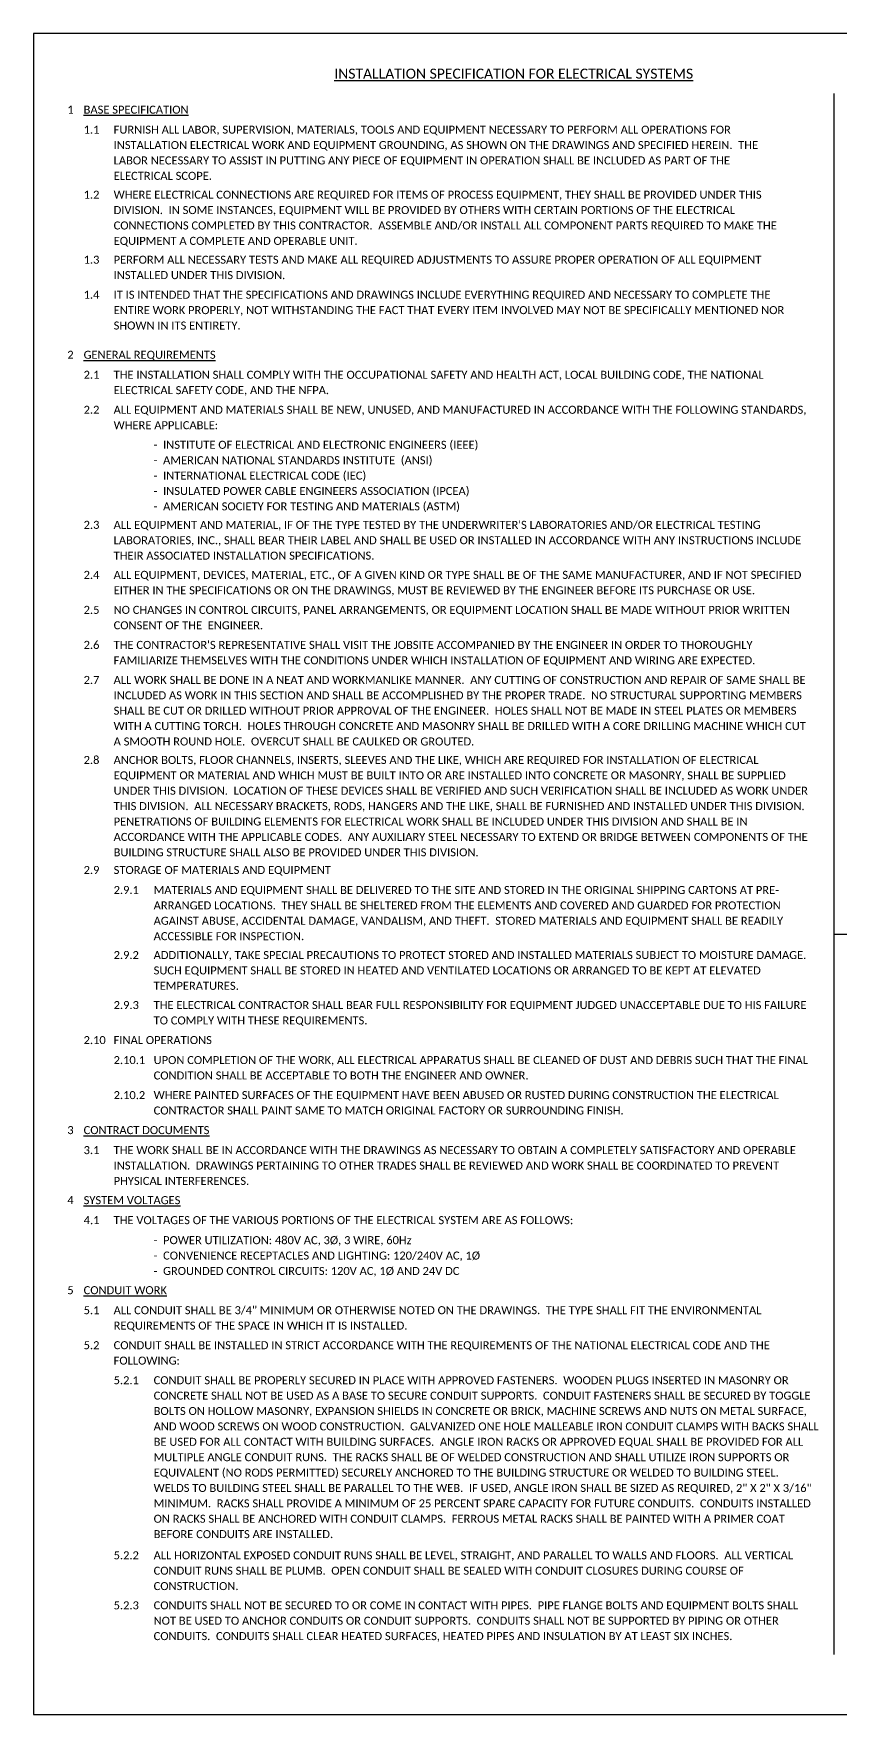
# Model space of a CAD drawing. Header units: inches. Extents: x 0 to 316, y -1 to 150.
# Drawn here: x 93 to 103.08, y 0 to 21 of the extents above; entities that cross this region are included whole.
import ezdxf
from ezdxf.enums import TextEntityAlignment as Align

# ---------------------------------------------------------------- set-up
doc = ezdxf.new("R2010")
doc.units = ezdxf.units.IN
doc.header["$MEASUREMENT"] = 0
doc.styles.add('Calibri', font='calibri.ttf')

msp = doc.modelspace()

# ---------------------------------------------------------------- linework, layer by layer
at = {"ltscale": 0.25}
msp.add_line((103, 20.25), (103, 0.75), dxfattribs=at)
msp.add_line((103, 9.75), (122.5, 9.75))
msp.add_lwpolyline([(93, 0), (123, 0), (123, 21), (93, 21)], close=True, dxfattribs=at)

# ---------------------------------------------------------------- texts
at = {"style": 'Calibri'}
msp.add_text('%%UINSTALLATION SPECIFICATION FOR ELECTRICAL SYSTEMS', height=0.125, dxfattribs=at).set_placement((99, 20.5), align=Align.MIDDLE_CENTER)
for s, p in [('1', (93.5, 20)), ('2', (93.5, 16.9375)), ('3', (93.5, 7.25)), ('4', (93.5, 6.375)), ('5', (93.5, 5.25))]:
    msp.add_text(s, height=0.1, dxfattribs=at).set_placement(p, align=Align.RIGHT)
for s, p in [('%%UBASE SPECIFICATION', (93.625, 20)), ('1.1', (93.625, 19.75)), ('FURNISH ALL LABOR, SUPERVISION, MATERIALS, TOOLS AND EQUIPMENT NECESSARY TO PERFORM ALL OPERATIONS FOR', (94, 19.75)), ('INSTALLATION ELECTRICAL WORK AND EQUIPMENT GROUNDING, AS SHOWN ON THE DRAWINGS AND SPECIFIED HEREIN.  THE', (94, 19.55769)), ('LABOR NECESSARY TO ASSIST IN PUTTING ANY PIECE OF EQUIPMENT IN OPERATION SHALL BE INCLUDED AS PART OF THE', (94, 19.36538)), ('ELECTRICAL SCOPE.', (94, 19.17308)), ('1.2', (93.625, 18.9375)), ('WHERE ELECTRICAL CONNECTIONS ARE REQUIRED FOR ITEMS OF PROCESS EQUIPMENT, THEY SHALL BE PROVIDED UNDER THIS', (94, 18.9375)), ('DIVISION.  IN SOME INSTANCES, EQUIPMENT WILL BE PROVIDED BY OTHERS WITH CERTAIN PORTIONS OF THE ELECTRICAL ', (94, 18.74519)), ('CONNECTIONS COMPLETED BY THIS CONTRACTOR.  ASSEMBLE AND/OR INSTALL ALL COMPONENT PARTS REQUIRED TO MAKE THE', (94, 18.55288)), ('EQUIPMENT A COMPLETE AND OPERABLE UNIT.', (94, 18.36058)), ('1.3', (93.625, 18.125)), ('PERFORM ALL NECESSARY TESTS AND MAKE ALL REQUIRED ADJUSTMENTS TO ASSURE PROPER OPERATION OF ALL EQUIPMENT', (94, 18.125)), ('INSTALLED UNDER THIS DIVISION.', (94, 17.93269)), ('1.4', (93.625, 17.6875)), ('IT IS INTENDED THAT THE SPECIFICATIONS AND DRAWINGS INCLUDE EVERYTHING REQUIRED AND NECESSARY TO COMPLETE THE ', (94, 17.6875)), ('ENTIRE WORK PROPERLY, NOT WITHSTANDING THE FACT THAT EVERY ITEM INVOLVED MAY NOT BE SPECIFICALLY MENTIONED NOR ', (94, 17.49519)), ('SHOWN IN ITS ENTIRETY. ', (94, 17.30288)), ('%%UGENERAL REQUIREMENTS', (93.625, 16.9375)), ('2.1', (93.625, 16.6875)), ('THE INSTALLATION SHALL COMPLY WITH THE OCCUPATIONAL SAFETY AND HEALTH ACT, LOCAL BUILDING CODE, THE NATIONAL ', (94, 16.6875)), ('ELECTRICAL SAFETY CODE, AND THE NFPA.', (94, 16.49519)), ('2.2', (93.625, 16.25)), ('ALL EQUIPMENT AND MATERIALS SHALL BE NEW, UNUSED, AND MANUFACTURED IN ACCORDANCE WITH THE FOLLOWING STANDARDS, ', (94, 16.25)), ('WHERE APPLICABLE:', (94, 16.05769)), ('-  INSTITUTE OF ELECTRICAL AND ELECTRONIC ENGINEERS (IEEE)', (94.5, 15.8125)), ('-  AMERICAN NATIONAL STANDARDS INSTITUTE  (ANSI)', (94.5, 15.62019)), ('-  INTERNATIONAL ELECTRICAL CODE (IEC)', (94.5, 15.42788)), ('-  INSULATED POWER CABLE ENGINEERS ASSOCIATION (IPCEA)', (94.5, 15.23558)), ('-  AMERICAN SOCIETY FOR TESTING AND MATERIALS (ASTM)', (94.5, 15.04327)), ('2.3', (93.625, 14.8125)), ("ALL EQUIPMENT AND MATERIAL, IF OF THE TYPE TESTED BY THE UNDERWRITER'S LABORATORIES AND/OR ELECTRICAL TESTING ", (94, 14.8125)), ('LABORATORIES, INC., SHALL BEAR THEIR LABEL AND SHALL BE USED OR INSTALLED IN ACCORDANCE WITH ANY INSTRUCTIONS INCLUDE', (94, 14.62019)), ('THEIR ASSOCIATED INSTALLATION SPECIFICATIONS.', (94, 14.42788)), ('2.4', (93.625, 14.1875)), ('ALL EQUIPMENT, DEVICES, MATERIAL, ETC., OF A GIVEN KIND OR TYPE SHALL BE OF THE SAME MANUFACTURER, AND IF NOT SPECIFIED ', (94, 14.1875)), ('EITHER IN THE SPECIFICATIONS OR ON THE DRAWINGS, MUST BE REVIEWED BY THE ENGINEER BEFORE ITS PURCHASE OR USE.', (94, 13.99519)), ('2.5', (93.625, 13.75)), ('CONSENT OF THE  ENGINEER.', (94, 13.55769)), ('NO CHANGES IN CONTROL CIRCUITS, PANEL ARRANGEMENTS, OR EQUIPMENT LOCATION SHALL BE MADE WITHOUT PRIOR WRITTEN ', (94, 13.75)), ('2.6', (93.625, 13.3125)), ("THE CONTRACTOR'S REPRESENTATIVE SHALL VISIT THE JOBSITE ACCOMPANIED BY THE ENGINEER IN ORDER TO THOROUGHLY ", (94, 13.3125)), ('FAMILIARIZE THEMSELVES WITH THE CONDITIONS UNDER WHICH INSTALLATION OF EQUIPMENT AND WIRING ARE EXPECTED.', (94, 13.12019)), ('2.7', (93.625, 12.875)), ('ALL WORK SHALL BE DONE IN A NEAT AND WORKMANLIKE MANNER.  ANY CUTTING OF CONSTRUCTION AND REPAIR OF SAME SHALL BE ', (94, 12.875)), ('INCLUDED AS WORK IN THIS SECTION AND SHALL BE ACCOMPLISHED BY THE PROPER TRADE.  NO STRUCTURAL SUPPORTING MEMBERS ', (94, 12.68269)), ('WITH A CUTTING TORCH.  HOLES THROUGH CONCRETE AND MASONRY SHALL BE DRILLED WITH A CORE DRILLING MACHINE WHICH CUT', (94, 12.29808)), ('SHALL BE CUT OR DRILLED WITHOUT PRIOR APPROVAL OF THE ENGINEER.  HOLES SHALL NOT BE MADE IN STEEL PLATES OR MEMBERS ', (94, 12.49038)), ('A SMOOTH ROUND HOLE.  OVERCUT SHALL BE CAULKED OR GROUTED.', (94, 12.10577)), ('2.8', (93.625, 11.875)), ('ANCHOR BOLTS, FLOOR CHANNELS, INSERTS, SLEEVES AND THE LIKE, WHICH ARE REQUIRED FOR INSTALLATION OF ELECTRICAL ', (94, 11.875)), ('EQUIPMENT OR MATERIAL AND WHICH MUST BE BUILT INTO OR ARE INSTALLED INTO CONCRETE OR MASONRY, SHALL BE SUPPLIED ', (94, 11.68269)), ('UNDER THIS DIVISION.  LOCATION OF THESE DEVICES SHALL BE VERIFIED AND SUCH VERIFICATION SHALL BE INCLUDED AS WORK UNDER ', (94, 11.49038)), ('THIS DIVISION.  ALL NECESSARY BRACKETS, RODS, HANGERS AND THE LIKE, SHALL BE FURNISHED AND INSTALLED UNDER THIS DIVISION.  ', (94, 11.29808)), ('PENETRATIONS OF BUILDING ELEMENTS FOR ELECTRICAL WORK SHALL BE INCLUDED UNDER THIS DIVISION AND SHALL BE IN ', (94, 11.10577)), ('ACCORDANCE WITH THE APPLICABLE CODES.  ANY AUXILIARY STEEL NECESSARY TO EXTEND OR BRIDGE BETWEEN COMPONENTS OF THE ', (94, 10.91346)), ('BUILDING STRUCTURE SHALL ALSO BE PROVIDED UNDER THIS DIVISION.', (94, 10.72115)), ('2.9', (93.625, 10.5)), ('STORAGE OF MATERIALS AND EQUIPMENT', (94, 10.5)), ('2.9.1', (94, 10.25)), ('MATERIALS AND EQUIPMENT SHALL BE DELIVERED TO THE SITE AND STORED IN THE ORIGINAL SHIPPING CARTONS AT PRE-', (94.5, 10.25)), ('ARRANGED LOCATIONS.  THEY SHALL BE SHELTERED FROM THE ELEMENTS AND COVERED AND GUARDED FOR PROTECTION ', (94.5, 10.05769)), ('AGAINST ABUSE, ACCIDENTAL DAMAGE, VANDALISM, AND THEFT.  STORED MATERIALS AND EQUIPMENT SHALL BE READILY ', (94.5, 9.86538)), ('ACCESSIBLE FOR INSPECTION.', (94.5, 9.67308)), ('2.9.2', (94, 9.4375)), ('ADDITIONALLY, TAKE SPECIAL PRECAUTIONS TO PROTECT STORED AND INSTALLED MATERIALS SUBJECT TO MOISTURE DAMAGE. ', (94.5, 9.4375)), ('SUCH EQUIPMENT SHALL BE STORED IN HEATED AND VENTILATED LOCATIONS OR ARRANGED TO BE KEPT AT ELEVATED', (94.5, 9.24519)), ('TEMPERATURES.', (94.5, 9.05288)), ('2.9.3', (94, 8.8125)), ('THE ELECTRICAL CONTRACTOR SHALL BEAR FULL RESPONSIBILITY FOR EQUIPMENT JUDGED UNACCEPTABLE DUE TO HIS FAILURE ', (94.5, 8.8125)), ('TO COMPLY WITH THESE REQUIREMENTS.', (94.5, 8.62019)), ('2.10', (93.625, 8.375)), ('FINAL OPERATIONS', (94, 8.375)), ('2.10.1', (94, 8.125)), ('UPON COMPLETION OF THE WORK, ALL ELECTRICAL APPARATUS SHALL BE CLEANED OF DUST AND DEBRIS SUCH THAT THE FINAL ', (94.5, 8.125)), ('CONDITION SHALL BE ACCEPTABLE TO BOTH THE ENGINEER AND OWNER.', (94.5, 7.93269)), ('2.10.2', (94, 7.6875)), ('WHERE PAINTED SURFACES OF THE EQUIPMENT HAVE BEEN ABUSED OR RUSTED DURING CONSTRUCTION THE ELECTRICAL ', (94.5, 7.6875)), ('CONTRACTOR SHALL PAINT SAME TO MATCH ORIGINAL FACTORY OR SURROUNDING FINISH.', (94.5, 7.49519)), ('%%UCONTRACT DOCUMENTS', (93.625, 7.25)), ('3.1', (93.625, 7)), ('THE WORK SHALL BE IN ACCORDANCE WITH THE DRAWINGS AS NECESSARY TO OBTAIN A COMPLETELY SATISFACTORY AND OPERABLE ', (94, 7)), ('INSTALLATION.  DRAWINGS PERTAINING TO OTHER TRADES SHALL BE REVIEWED AND WORK SHALL BE COORDINATED TO PREVENT ', (94, 6.80769)), ('PHYSICAL INTERFERENCES.', (94, 6.61538)), ('%%USYSTEM VOLTAGES', (93.625, 6.375)), ('4.1', (93.625, 6.125)), ('THE VOLTAGES OF THE VARIOUS PORTIONS OF THE ELECTRICAL SYSTEM ARE AS FOLLOWS:', (94, 6.125)), ('-  POWER UTILIZATION: 480V AC, 3%%C, 3 WIRE, 60Hz', (94.5, 5.875)), ('-  CONVENIENCE RECEPTACLES AND LIGHTING: 120/240V AC, 1%%C', (94.5, 5.68269)), ('-  GROUNDED CONTROL CIRCUITS: 120V AC, 1%%C AND 24V DC', (94.5, 5.49038)), ('%%UCONDUIT WORK', (93.625, 5.25)), ('5.1', (93.625, 5)), ('ALL CONDUIT SHALL BE 3/4" MINIMUM OR OTHERWISE NOTED ON THE DRAWINGS.  THE TYPE SHALL FIT THE ENVIRONMENTAL ', (94, 5)), ('REQUIREMENTS OF THE SPACE IN WHICH IT IS INSTALLED.', (94, 4.80769)), ('5.2', (93.625, 4.5625)), ('CONDUIT SHALL BE INSTALLED IN STRICT ACCORDANCE WITH THE REQUIREMENTS OF THE NATIONAL ELECTRICAL CODE AND THE ', (94, 4.5625)), ('FOLLOWING:', (94, 4.37019)), ('5.2.1', (94, 4.125)), ('CONDUIT SHALL BE PROPERLY SECURED IN PLACE WITH APPROVED FASTENERS.  WOODEN PLUGS INSERTED IN MASONRY OR ', (94.5, 4.125)), ('CONCRETE SHALL NOT BE USED AS A BASE TO SECURE CONDUIT SUPPORTS.  CONDUIT FASTENERS SHALL BE SECURED BY TOGGLE ', (94.5, 3.93269)), ('BOLTS ON HOLLOW MASONRY, EXPANSION SHIELDS IN CONCRETE OR BRICK, MACHINE SCREWS AND NUTS ON METAL SURFACE, ', (94.5, 3.74038)), ('AND WOOD SCREWS ON WOOD CONSTRUCTION.  GALVANIZED ONE HOLE MALLEABLE IRON CONDUIT CLAMPS WITH BACKS SHALL ', (94.5, 3.54808)), ('BE USED FOR ALL CONTACT WITH BUILDING SURFACES.  ANGLE IRON RACKS OR APPROVED EQUAL SHALL BE PROVIDED FOR ALL ', (94.5, 3.35577)), ('MULTIPLE ANGLE CONDUIT RUNS.  THE RACKS SHALL BE OF WELDED CONSTRUCTION AND SHALL UTILIZE IRON SUPPORTS OR ', (94.5, 3.16346)), ('EQUIVALENT (NO RODS PERMITTED) SECURELY ANCHORED TO THE BUILDING STRUCTURE OR WELDED TO BUILDING STEEL.  ', (94.5, 2.97115)), ('WELDS TO BUILDING STEEL SHALL BE PARALLEL TO THE WEB.  IF USED, ANGLE IRON SHALL BE SIZED AS REQUIRED, 2" X 2" X 3/16" ', (94.5, 2.77885)), ('MINIMUM.  RACKS SHALL PROVIDE A MINIMUM OF 25 PERCENT SPARE CAPACITY FOR FUTURE CONDUITS.  CONDUITS INSTALLED', (94.5, 2.58654)), ('ON RACKS SHALL BE ANCHORED WITH CONDUIT CLAMPS.  FERROUS METAL RACKS SHALL BE PAINTED WITH A PRIMER COAT ', (94.5, 2.39423)), ('BEFORE CONDUITS ARE INSTALLED.', (94.5, 2.20192)), ('5.2.2', (94, 1.9375)), ('ALL HORIZONTAL EXPOSED CONDUIT RUNS SHALL BE LEVEL, STRAIGHT, AND PARALLEL TO WALLS AND FLOORS.  ALL VERTICAL ', (94.5, 1.9375)), ('CONDUIT RUNS SHALL BE PLUMB.  OPEN CONDUIT SHALL BE SEALED WITH CONDUIT CLOSURES DURING COURSE OF', (94.5, 1.74519)), ('CONSTRUCTION.', (94.5, 1.55288)), ('5.2.3', (94, 1.3125)), ('CONDUITS SHALL NOT BE SECURED TO OR COME IN CONTACT WITH PIPES.  PIPE FLANGE BOLTS AND EQUIPMENT BOLTS SHALL ', (94.5, 1.3125)), ('NOT BE USED TO ANCHOR CONDUITS OR CONDUIT SUPPORTS.  CONDUITS SHALL NOT BE SUPPORTED BY PIPING OR OTHER ', (94.5, 1.12019)), ('CONDUITS.  CONDUITS SHALL CLEAR HEATED SURFACES, HEATED PIPES AND INSULATION BY AT LEAST SIX INCHES.', (94.5, 0.92788))]:
    msp.add_text(s, height=0.1, dxfattribs=at).set_placement(p)

doc.saveas('drawing.dxf')
